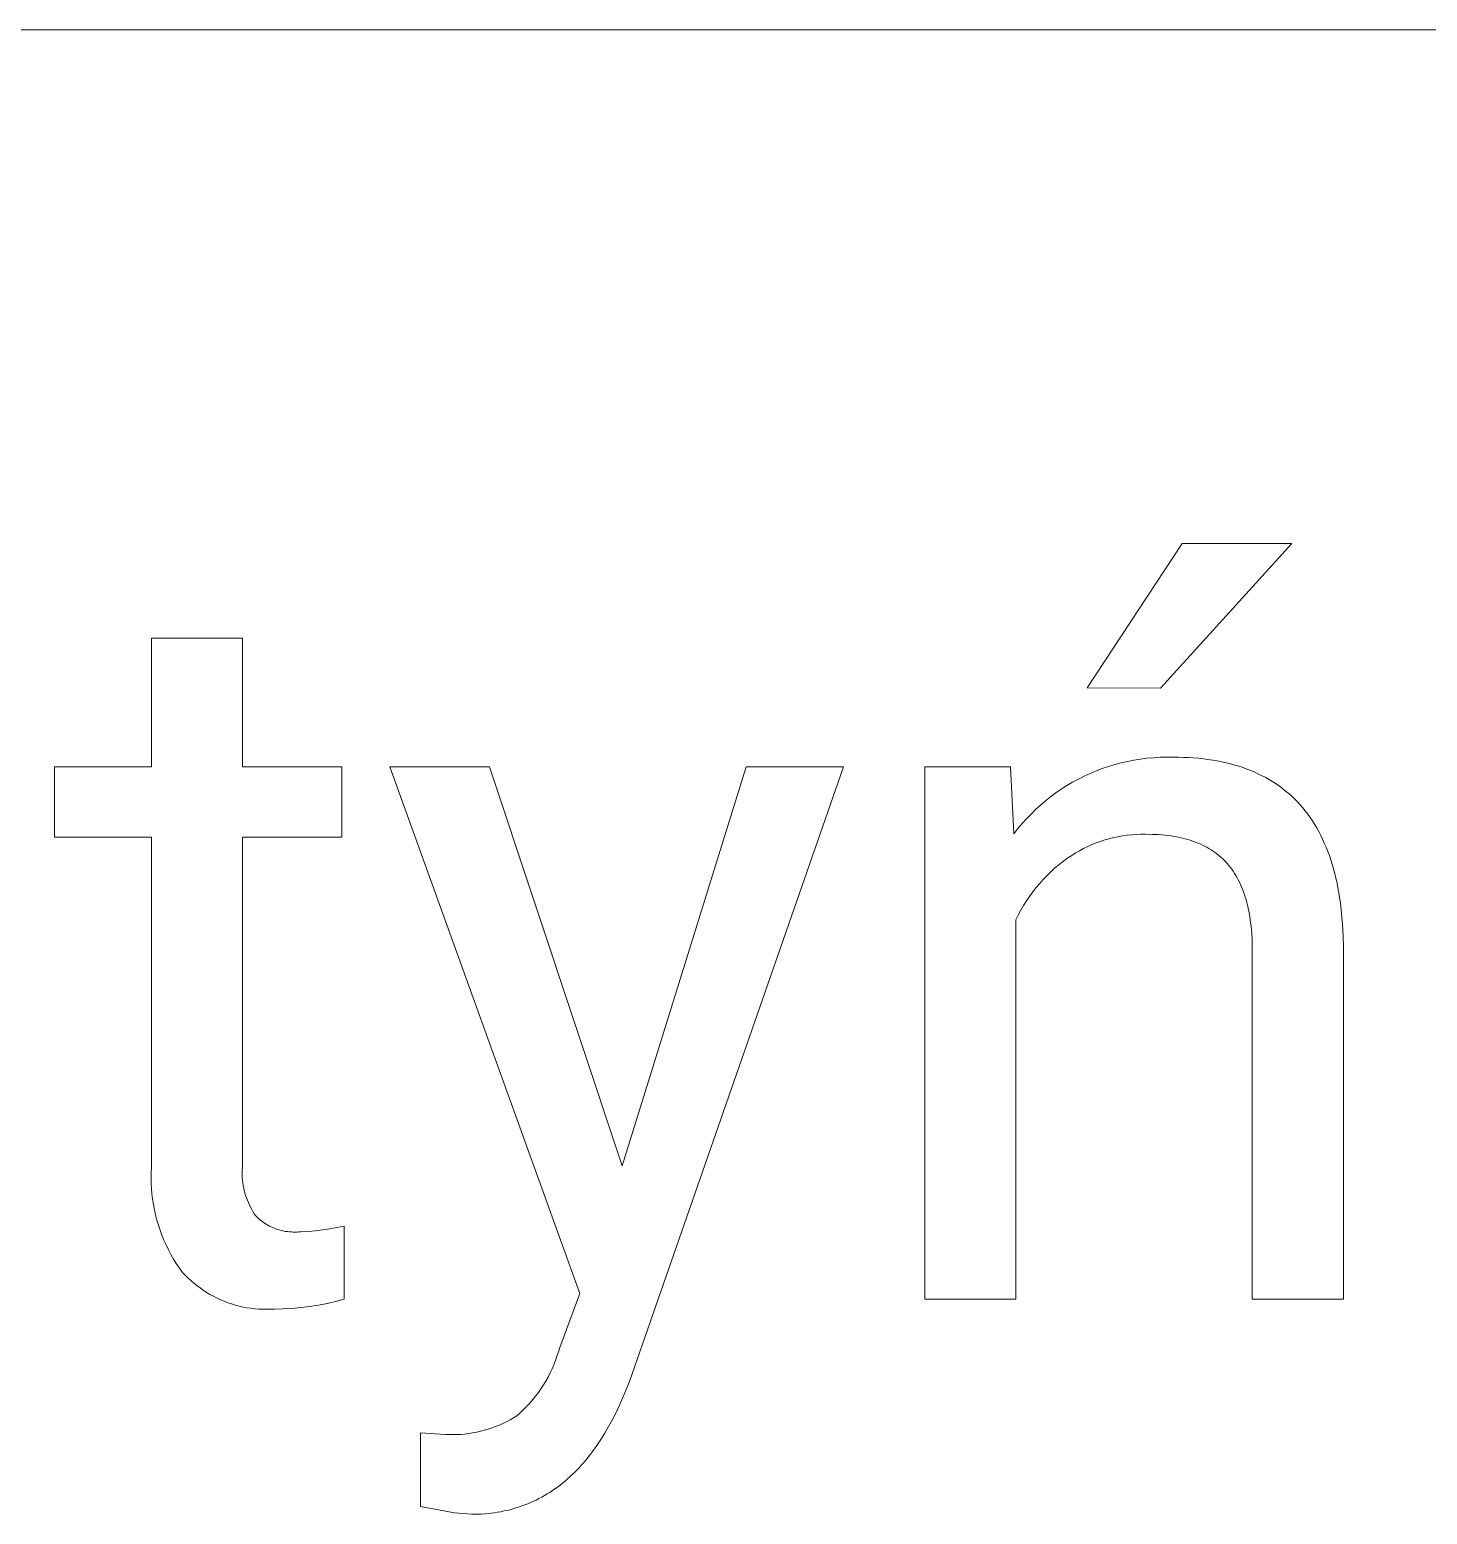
# Model space of a CAD drawing. Header units: millimetres. Extents: x -1576 to 3664, y -445 to 3215.
# Drawn here: x 2695.3 to 2792.1, y 37.5 to 140.3 of the extents above; entities that cross this region are included whole.
import ezdxf

# ---------------------------------------------------------------- set-up
doc = ezdxf.new("R2010")
doc.units = ezdxf.units.MM
doc.header["$MEASUREMENT"] = 0
doc.layers.add('Domyślny', color=7, linetype='Continuous', true_color=0x000000)

msp = doc.modelspace()

# ---------------------------------------------------------------- linework, layer by layer
at = {"layer": 'Domyślny', "color": 18, "lineweight": 15, "true_color": 0x000000}
for p, q in [((3659.29, 140.35), (1684.04, 140.35)), ((2768.56, 94.75), (2775.14, 104.75)), ((2782.76, 104.75), (2773.64, 94.74)), ((2775.14, 104.75), (2782.76, 104.75)), ((2703.75, 89.28), (2703.75, 98.21)), ((2703.75, 98.21), (2710.05, 98.21)), ((2710.05, 98.21), (2710.05, 89.28)), ((2773.64, 94.74), (2768.56, 94.75)), ((2770.49, 89.44), (2770.92, 89.56)), ((2770.92, 89.56), (2771.37, 89.66)), ((2771.37, 89.66), (2771.81, 89.75)), ((2771.81, 89.75), (2772.26, 89.82)), ((2772.26, 89.82), (2772.71, 89.88)), ((2772.71, 89.88), (2773.17, 89.92)), ((2773.17, 89.92), (2773.62, 89.95)), ((2773.62, 89.95), (2774.07, 89.96)), ((2774.07, 89.96), (2774.53, 89.96)), ((2774.53, 89.96), (2774.89, 89.95)), ((2774.89, 89.95), (2775.25, 89.94)), ((2775.25, 89.94), (2775.6, 89.93)), ((2775.6, 89.93), (2775.94, 89.9)), ((2775.94, 89.9), (2776.28, 89.88)), ((2776.28, 89.88), (2776.62, 89.84)), ((2776.62, 89.84), (2776.94, 89.8)), ((2776.94, 89.8), (2777.27, 89.75)), ((2777.27, 89.75), (2777.58, 89.7)), ((2777.58, 89.7), (2777.89, 89.63)), ((2777.89, 89.63), (2778.2, 89.57)), ((2778.2, 89.57), (2778.5, 89.49)), ((2778.5, 89.49), (2778.79, 89.41)), ((2697.03, 84.41), (2697.03, 89.28)), ((2697.03, 89.28), (2703.75, 89.28)), ((2710.05, 89.28), (2716.94, 89.28)), ((2716.94, 89.28), (2716.94, 84.41)), ((2733.42, 52.81), (2720.27, 89.28)), ((2720.27, 89.28), (2727.16, 89.28)), ((2727.16, 89.28), (2736.35, 61.64)), ((2736.35, 61.64), (2744.94, 89.28)), ((2751.69, 89.28), (2736.86, 46.72)), ((2744.94, 89.28), (2751.69, 89.28)), ((2757.32, 52.41), (2757.32, 89.28)), ((2757.32, 89.28), (2763.27, 89.28)), ((2763.27, 89.28), (2763.48, 84.65)), ((2767.96, 88.44), (2768.36, 88.64)), ((2768.36, 88.64), (2768.78, 88.83)), ((2768.78, 88.83), (2769.2, 89)), ((2769.2, 89), (2769.62, 89.17)), ((2769.62, 89.17), (2770.05, 89.31)), ((2770.05, 89.31), (2770.49, 89.44)), ((2778.79, 89.41), (2779.08, 89.33)), ((2779.08, 89.33), (2779.37, 89.23)), ((2779.37, 89.23), (2779.64, 89.13)), ((2779.64, 89.13), (2779.92, 89.03)), ((2779.92, 89.03), (2780.18, 88.91)), ((2780.18, 88.91), (2780.44, 88.79)), ((2780.44, 88.79), (2780.7, 88.67)), ((2780.7, 88.67), (2780.95, 88.54)), ((2780.95, 88.54), (2781.19, 88.4)), ((2766.04, 87.22), (2766.41, 87.49)), ((2766.41, 87.49), (2766.78, 87.74)), ((2766.78, 87.74), (2767.17, 87.99)), ((2767.17, 87.99), (2767.56, 88.22)), ((2767.56, 88.22), (2767.96, 88.44)), ((2781.19, 88.4), (2781.43, 88.25)), ((2781.43, 88.25), (2781.66, 88.1)), ((2781.66, 88.1), (2781.89, 87.94)), ((2781.89, 87.94), (2782.11, 87.78)), ((2782.11, 87.78), (2782.32, 87.61)), ((2782.32, 87.61), (2782.53, 87.43)), ((2782.53, 87.43), (2782.74, 87.25)), ((2765, 86.34), (2765.34, 86.64)), ((2765.34, 86.64), (2765.69, 86.94)), ((2765.69, 86.94), (2766.04, 87.22)), ((2782.74, 87.25), (2782.94, 87.06)), ((2782.94, 87.06), (2783.13, 86.86)), ((2783.13, 86.86), (2783.32, 86.66)), ((2783.32, 86.66), (2783.5, 86.45)), ((2783.5, 86.45), (2783.68, 86.23)), ((2763.76, 85.01), (2764.06, 85.36)), ((2764.06, 85.36), (2764.36, 85.69)), ((2764.36, 85.69), (2764.68, 86.02)), ((2764.68, 86.02), (2765, 86.34)), ((2783.68, 86.23), (2783.85, 86.01)), ((2783.85, 86.01), (2784.01, 85.78)), ((2784.01, 85.78), (2784.17, 85.55)), ((2784.17, 85.55), (2784.32, 85.31)), ((2703.75, 84.41), (2697.03, 84.41)), ((2703.75, 61.53), (2703.75, 84.41)), ((2716.94, 84.41), (2710.05, 84.41)), ((2710.05, 84.41), (2710.05, 61.51)), ((2763.48, 84.65), (2763.76, 85.01)), ((2770.4, 84.39), (2770.1, 84.31)), ((2770.72, 84.45), (2770.4, 84.39)), ((2771.03, 84.51), (2770.72, 84.45)), ((2771.34, 84.55), (2771.03, 84.51)), ((2771.66, 84.58), (2771.34, 84.55)), ((2771.97, 84.61), (2771.66, 84.58)), ((2772.29, 84.62), (2771.97, 84.61)), ((2772.61, 84.62), (2772.29, 84.62)), ((2773.07, 84.61), (2772.61, 84.62)), ((2773.52, 84.59), (2773.07, 84.61)), ((2773.74, 84.57), (2773.52, 84.59)), ((2773.96, 84.55), (2773.74, 84.57)), ((2774.17, 84.53), (2773.96, 84.55)), ((2774.38, 84.5), (2774.17, 84.53)), ((2774.58, 84.47), (2774.38, 84.5)), ((2774.78, 84.43), (2774.58, 84.47)), ((2774.97, 84.39), (2774.78, 84.43)), ((2775.16, 84.35), (2774.97, 84.39)), ((2775.35, 84.3), (2775.16, 84.35)), ((2784.32, 85.31), (2784.47, 85.06)), ((2784.47, 85.06), (2784.61, 84.8)), ((2784.61, 84.8), (2784.75, 84.54)), ((2784.75, 84.54), (2784.88, 84.28)), ((2767.77, 83.32), (2767.5, 83.15)), ((2768.04, 83.48), (2767.77, 83.32)), ((2768.32, 83.63), (2768.04, 83.48)), ((2768.61, 83.77), (2768.32, 83.63)), ((2768.9, 83.9), (2768.61, 83.77)), ((2769.19, 84.02), (2768.9, 83.9)), ((2769.49, 84.12), (2769.19, 84.02)), ((2769.79, 84.22), (2769.49, 84.12)), ((2770.1, 84.31), (2769.79, 84.22)), ((2775.53, 84.25), (2775.35, 84.3)), ((2775.71, 84.2), (2775.53, 84.25)), ((2775.89, 84.14), (2775.71, 84.2)), ((2776.06, 84.08), (2775.89, 84.14)), ((2776.23, 84.01), (2776.06, 84.08)), ((2776.39, 83.95), (2776.23, 84.01)), ((2776.55, 83.87), (2776.39, 83.95)), ((2776.71, 83.8), (2776.55, 83.87)), ((2776.86, 83.72), (2776.71, 83.8)), ((2777.01, 83.63), (2776.86, 83.72)), ((2777.15, 83.54), (2777.01, 83.63)), ((2777.29, 83.45), (2777.15, 83.54)), ((2777.43, 83.35), (2777.29, 83.45)), ((2777.56, 83.25), (2777.43, 83.35)), ((2784.88, 84.28), (2785, 84)), ((2785, 84), (2785.12, 83.72)), ((2785.12, 83.72), (2785.24, 83.43)), ((2785.24, 83.43), (2785.35, 83.14)), ((2766.34, 82.28), (2766.06, 82.02)), ((2766.63, 82.52), (2766.34, 82.28)), ((2766.93, 82.75), (2766.63, 82.52)), ((2767.23, 82.98), (2766.93, 82.75)), ((2767.5, 83.15), (2767.23, 82.98)), ((2777.69, 83.15), (2777.56, 83.25)), ((2777.82, 83.04), (2777.69, 83.15)), ((2777.94, 82.93), (2777.82, 83.04)), ((2778.06, 82.82), (2777.94, 82.93)), ((2778.17, 82.7), (2778.06, 82.82)), ((2778.28, 82.58), (2778.17, 82.7)), ((2778.39, 82.45), (2778.28, 82.58)), ((2778.49, 82.32), (2778.39, 82.45)), ((2778.59, 82.19), (2778.49, 82.32)), ((2785.35, 83.14), (2785.45, 82.84)), ((2785.45, 82.84), (2785.55, 82.54)), ((2785.55, 82.54), (2785.64, 82.22)), ((2765.53, 81.49), (2765.28, 81.21)), ((2765.79, 81.76), (2765.53, 81.49)), ((2766.06, 82.02), (2765.79, 81.76)), ((2778.69, 82.05), (2778.59, 82.19)), ((2778.78, 81.91), (2778.69, 82.05)), ((2778.87, 81.76), (2778.78, 81.91)), ((2778.96, 81.61), (2778.87, 81.76)), ((2779.04, 81.46), (2778.96, 81.61)), ((2779.12, 81.3), (2779.04, 81.46)), ((2779.19, 81.14), (2779.12, 81.3)), ((2785.64, 82.22), (2785.72, 81.91)), ((2785.72, 81.91), (2785.8, 81.58)), ((2785.8, 81.58), (2785.88, 81.25)), ((2785.88, 81.25), (2785.94, 80.91)), ((2764.58, 80.31), (2764.36, 80)), ((2764.8, 80.62), (2764.58, 80.31)), ((2765.03, 80.92), (2764.8, 80.62)), ((2765.28, 81.21), (2765.03, 80.92)), ((2779.27, 80.98), (2779.19, 81.14)), ((2779.34, 80.81), (2779.27, 80.98)), ((2779.4, 80.63), (2779.34, 80.81)), ((2779.46, 80.45), (2779.4, 80.63)), ((2779.52, 80.27), (2779.46, 80.45)), ((2779.58, 80.09), (2779.52, 80.27)), ((2785.94, 80.91), (2786.01, 80.57)), ((2786.01, 80.57), (2786.06, 80.21)), ((2786.06, 80.21), (2786.12, 79.86)), ((2763.97, 79.36), (2763.79, 79.02)), ((2764.16, 79.68), (2763.97, 79.36)), ((2764.36, 80), (2764.16, 79.68)), ((2779.63, 79.9), (2779.58, 80.09)), ((2779.68, 79.7), (2779.63, 79.9)), ((2779.72, 79.5), (2779.68, 79.7)), ((2779.77, 79.3), (2779.72, 79.5)), ((2779.81, 79.09), (2779.77, 79.3)), ((2786.12, 79.86), (2786.2, 79.12)), ((2763.79, 79.02), (2763.62, 78.68)), ((2763.62, 78.68), (2763.62, 52.41)), ((2779.84, 78.88), (2779.81, 79.09)), ((2779.87, 78.67), (2779.84, 78.88)), ((2779.93, 78.23), (2779.87, 78.67)), ((2779.97, 77.77), (2779.93, 78.23)), ((2786.2, 79.12), (2786.26, 78.36)), ((2786.26, 78.36), (2786.31, 77.58)), ((2779.99, 77.29), (2779.97, 77.77)), ((2780.01, 76.8), (2779.99, 77.29)), ((2786.31, 77.58), (2786.32, 76.77)), ((2780.01, 52.41), (2780.01, 76.8)), ((2786.32, 76.77), (2786.32, 52.41)), ((2703.72, 60.8), (2703.73, 61.16)), ((2703.73, 60.43), (2703.72, 60.8)), ((2703.73, 61.16), (2703.75, 61.53)), ((2710.04, 61.34), (2710.03, 61.16)), ((2710.03, 61.16), (2710.04, 60.99)), ((2710.05, 61.51), (2710.04, 61.34)), ((2710.04, 60.99), (2710.04, 60.81)), ((2710.04, 60.81), (2710.06, 60.63)), ((2703.75, 60.06), (2703.73, 60.43)), ((2703.78, 59.7), (2703.75, 60.06)), ((2703.83, 59.33), (2703.78, 59.7)), ((2710.06, 60.63), (2710.08, 60.46)), ((2710.08, 60.46), (2710.11, 60.28)), ((2710.11, 60.28), (2710.14, 60.11)), ((2710.14, 60.11), (2710.18, 59.94)), ((2710.18, 59.94), (2710.22, 59.77)), ((2710.22, 59.77), (2710.27, 59.6)), ((2703.88, 58.97), (2703.83, 59.33)), ((2703.95, 58.6), (2703.88, 58.97)), ((2710.27, 59.6), (2710.33, 59.43)), ((2710.33, 59.43), (2710.39, 59.27)), ((2710.39, 59.27), (2710.46, 59.1)), ((2710.46, 59.1), (2710.53, 58.94)), ((2710.53, 58.94), (2710.61, 58.79)), ((2710.61, 58.79), (2710.69, 58.63)), ((2710.69, 58.63), (2710.78, 58.48)), ((2704.03, 58.25), (2703.95, 58.6)), ((2704.13, 57.89), (2704.03, 58.25)), ((2704.23, 57.54), (2704.13, 57.89)), ((2710.78, 58.48), (2710.87, 58.33)), ((2710.87, 58.33), (2710.97, 58.18)), ((2710.97, 58.18), (2711.06, 58.09)), ((2711.06, 58.09), (2711.16, 58)), ((2711.16, 58), (2711.26, 57.92)), ((2711.26, 57.92), (2711.37, 57.83)), ((2711.37, 57.83), (2711.47, 57.76)), ((2711.47, 57.76), (2711.58, 57.68)), ((2711.58, 57.68), (2711.69, 57.61)), ((2711.69, 57.61), (2711.81, 57.55)), ((2704.35, 57.19), (2704.23, 57.54)), ((2704.47, 56.84), (2704.35, 57.19)), ((2704.61, 56.5), (2704.47, 56.84)), ((2711.81, 57.55), (2711.92, 57.48)), ((2711.92, 57.48), (2712.04, 57.42)), ((2712.04, 57.42), (2712.16, 57.37)), ((2712.16, 57.37), (2712.28, 57.32)), ((2712.28, 57.32), (2712.41, 57.27)), ((2712.41, 57.27), (2712.53, 57.23)), ((2712.53, 57.23), (2712.66, 57.2)), ((2712.66, 57.2), (2712.78, 57.16)), ((2712.78, 57.16), (2712.91, 57.13)), ((2712.91, 57.13), (2713.04, 57.11)), ((2713.04, 57.11), (2713.17, 57.09)), ((2713.17, 57.09), (2713.3, 57.08)), ((2713.3, 57.08), (2713.44, 57.07)), ((2713.44, 57.07), (2713.57, 57.06)), ((2713.57, 57.06), (2713.7, 57.06)), ((2713.7, 57.06), (2713.83, 57.06)), ((2713.83, 57.06), (2713.96, 57.07)), ((2713.96, 57.07), (2714.09, 57.08)), ((2714.09, 57.08), (2714.6, 57.11)), ((2714.6, 57.11), (2715.1, 57.15)), ((2715.1, 57.15), (2715.6, 57.21)), ((2715.6, 57.21), (2716.1, 57.28)), ((2716.1, 57.28), (2716.6, 57.37)), ((2716.6, 57.37), (2717.09, 57.48)), ((2717.09, 57.48), (2717.09, 52.41)), ((2704.76, 56.17), (2704.61, 56.5)), ((2704.92, 55.84), (2704.76, 56.17)), ((2705.1, 55.51), (2704.92, 55.84)), ((2705.28, 55.19), (2705.1, 55.51)), ((2705.47, 54.88), (2705.28, 55.19)), ((2705.68, 54.57), (2705.47, 54.88)), ((2705.89, 54.27), (2705.68, 54.57)), ((2706.08, 54.08), (2705.89, 54.27)), ((2706.27, 53.88), (2706.08, 54.08)), ((2706.47, 53.7), (2706.27, 53.88)), ((2706.68, 53.52), (2706.47, 53.7)), ((2706.89, 53.35), (2706.68, 53.52)), ((2707.11, 53.19), (2706.89, 53.35)), ((2707.34, 53.03), (2707.11, 53.19)), ((2707.57, 52.88), (2707.34, 53.03)), ((2707.8, 52.74), (2707.57, 52.88)), ((2708.04, 52.61), (2707.8, 52.74)), ((2708.29, 52.49), (2708.04, 52.61)), ((2708.53, 52.37), (2708.29, 52.49)), ((2732.03, 49.06), (2733.42, 52.81)), ((2708.78, 52.27), (2708.53, 52.37)), ((2709.04, 52.17), (2708.78, 52.27)), ((2709.3, 52.08), (2709.04, 52.17)), ((2709.56, 52), (2709.3, 52.08)), ((2709.82, 51.93), (2709.56, 52)), ((2710.09, 51.87), (2709.82, 51.93)), ((2710.36, 51.82), (2710.09, 51.87)), ((2710.63, 51.78), (2710.36, 51.82)), ((2710.9, 51.75), (2710.63, 51.78)), ((2711.17, 51.72), (2710.9, 51.75)), ((2711.44, 51.71), (2711.17, 51.72)), ((2711.72, 51.71), (2711.44, 51.71)), ((2711.99, 51.71), (2711.72, 51.71)), ((2712.26, 51.73), (2711.99, 51.71)), ((2712.87, 51.74), (2712.26, 51.73)), ((2713.48, 51.77), (2712.87, 51.74)), ((2714.09, 51.83), (2713.48, 51.77)), ((2714.7, 51.9), (2714.09, 51.83)), ((2715.31, 52), (2714.7, 51.9)), ((2715.91, 52.12), (2715.31, 52)), ((2716.5, 52.25), (2715.91, 52.12)), ((2717.09, 52.41), (2716.5, 52.25)), ((2763.62, 52.41), (2757.32, 52.41)), ((2786.32, 52.41), (2780.01, 52.41)), ((2731.74, 48.16), (2731.84, 48.46)), ((2731.84, 48.46), (2731.94, 48.76)), ((2731.94, 48.76), (2732.03, 49.06)), ((2731.36, 47.3), (2731.5, 47.58)), ((2731.5, 47.58), (2731.62, 47.87)), ((2731.62, 47.87), (2731.74, 48.16)), ((2730.73, 46.21), (2730.9, 46.47)), ((2730.9, 46.47), (2731.06, 46.74)), ((2731.06, 46.74), (2731.22, 47.02)), ((2731.22, 47.02), (2731.36, 47.3)), ((2736.86, 46.72), (2736.64, 46.16)), ((2729.96, 45.22), (2730.16, 45.46)), ((2730.16, 45.46), (2730.36, 45.7)), ((2730.36, 45.7), (2730.55, 45.95)), ((2730.55, 45.95), (2730.73, 46.21)), ((2736.41, 45.61), (2736.18, 45.08)), ((2736.64, 46.16), (2736.41, 45.61)), ((2728.83, 44.19), (2729.06, 44.33)), ((2729.06, 44.33), (2729.3, 44.54)), ((2729.3, 44.54), (2729.52, 44.76)), ((2729.52, 44.76), (2729.74, 44.98)), ((2729.74, 44.98), (2729.96, 45.22)), ((2735.93, 44.56), (2735.68, 44.07)), ((2736.18, 45.08), (2735.93, 44.56)), ((2726.01, 43.15), (2726.28, 43.2)), ((2726.28, 43.2), (2726.54, 43.26)), ((2726.54, 43.26), (2726.81, 43.33)), ((2726.81, 43.33), (2727.07, 43.4)), ((2727.07, 43.4), (2727.34, 43.49)), ((2727.34, 43.49), (2727.59, 43.59)), ((2727.59, 43.59), (2727.85, 43.69)), ((2727.85, 43.69), (2728.1, 43.8)), ((2728.1, 43.8), (2728.35, 43.92)), ((2728.35, 43.92), (2728.59, 44.05)), ((2728.59, 44.05), (2728.83, 44.19)), ((2735.42, 43.59), (2735.16, 43.13)), ((2735.68, 44.07), (2735.42, 43.59)), ((2722.38, 38.05), (2722.38, 43.16)), ((2722.38, 43.16), (2724.09, 43.04)), ((2724.09, 43.04), (2724.36, 43.03)), ((2724.36, 43.03), (2724.64, 43.03)), ((2724.64, 43.03), (2724.91, 43.03)), ((2724.91, 43.03), (2725.19, 43.05)), ((2725.19, 43.05), (2725.46, 43.07)), ((2725.46, 43.07), (2725.73, 43.1)), ((2725.73, 43.1), (2726.01, 43.15)), ((2734.6, 42.27), (2734.31, 41.87)), ((2734.88, 42.69), (2734.6, 42.27)), ((2735.16, 43.13), (2734.88, 42.69)), ((2733.86, 41.29), (2733.7, 41.11)), ((2734.01, 41.48), (2733.86, 41.29)), ((2734.16, 41.67), (2734.01, 41.48)), ((2734.31, 41.87), (2734.16, 41.67)), ((2732.74, 40.11), (2732.57, 39.96)), ((2732.9, 40.27), (2732.74, 40.11)), ((2733.07, 40.43), (2732.9, 40.27)), ((2733.23, 40.59), (2733.07, 40.43)), ((2733.39, 40.76), (2733.23, 40.59)), ((2733.55, 40.93), (2733.39, 40.76)), ((2733.7, 41.11), (2733.55, 40.93)), ((2731.52, 39.15), (2731.34, 39.03)), ((2731.7, 39.27), (2731.52, 39.15)), ((2731.88, 39.4), (2731.7, 39.27)), ((2732.05, 39.53), (2731.88, 39.4)), ((2732.23, 39.67), (2732.05, 39.53)), ((2732.4, 39.81), (2732.23, 39.67)), ((2732.57, 39.96), (2732.4, 39.81)), ((2724.73, 37.62), (2722.38, 38.05)), ((2729.41, 38.09), (2729.21, 38.02)), ((2729.61, 38.16), (2729.41, 38.09)), ((2729.81, 38.24), (2729.61, 38.16)), ((2730.01, 38.32), (2729.81, 38.24)), ((2730.21, 38.41), (2730.01, 38.32)), ((2730.4, 38.5), (2730.21, 38.41)), ((2730.59, 38.6), (2730.4, 38.5)), ((2730.78, 38.7), (2730.59, 38.6)), ((2730.97, 38.81), (2730.78, 38.7)), ((2731.15, 38.92), (2730.97, 38.81)), ((2731.34, 39.03), (2731.15, 38.92)), ((2725.92, 37.51), (2724.73, 37.62)), ((2726.15, 37.51), (2725.92, 37.51)), ((2726.38, 37.52), (2726.15, 37.51)), ((2726.61, 37.53), (2726.38, 37.52)), ((2726.84, 37.55), (2726.61, 37.53)), ((2727.07, 37.57), (2726.84, 37.55)), ((2727.29, 37.59), (2727.07, 37.57)), ((2727.51, 37.62), (2727.29, 37.59)), ((2727.73, 37.65), (2727.51, 37.62)), ((2727.95, 37.69), (2727.73, 37.65)), ((2728.16, 37.74), (2727.95, 37.69)), ((2728.37, 37.78), (2728.16, 37.74)), ((2728.59, 37.83), (2728.37, 37.78)), ((2728.8, 37.89), (2728.59, 37.83)), ((2729, 37.95), (2728.8, 37.89)), ((2729.21, 38.02), (2729, 37.95))]:
    msp.add_line(p, q, dxfattribs=at)

doc.saveas('drawing.dxf')
